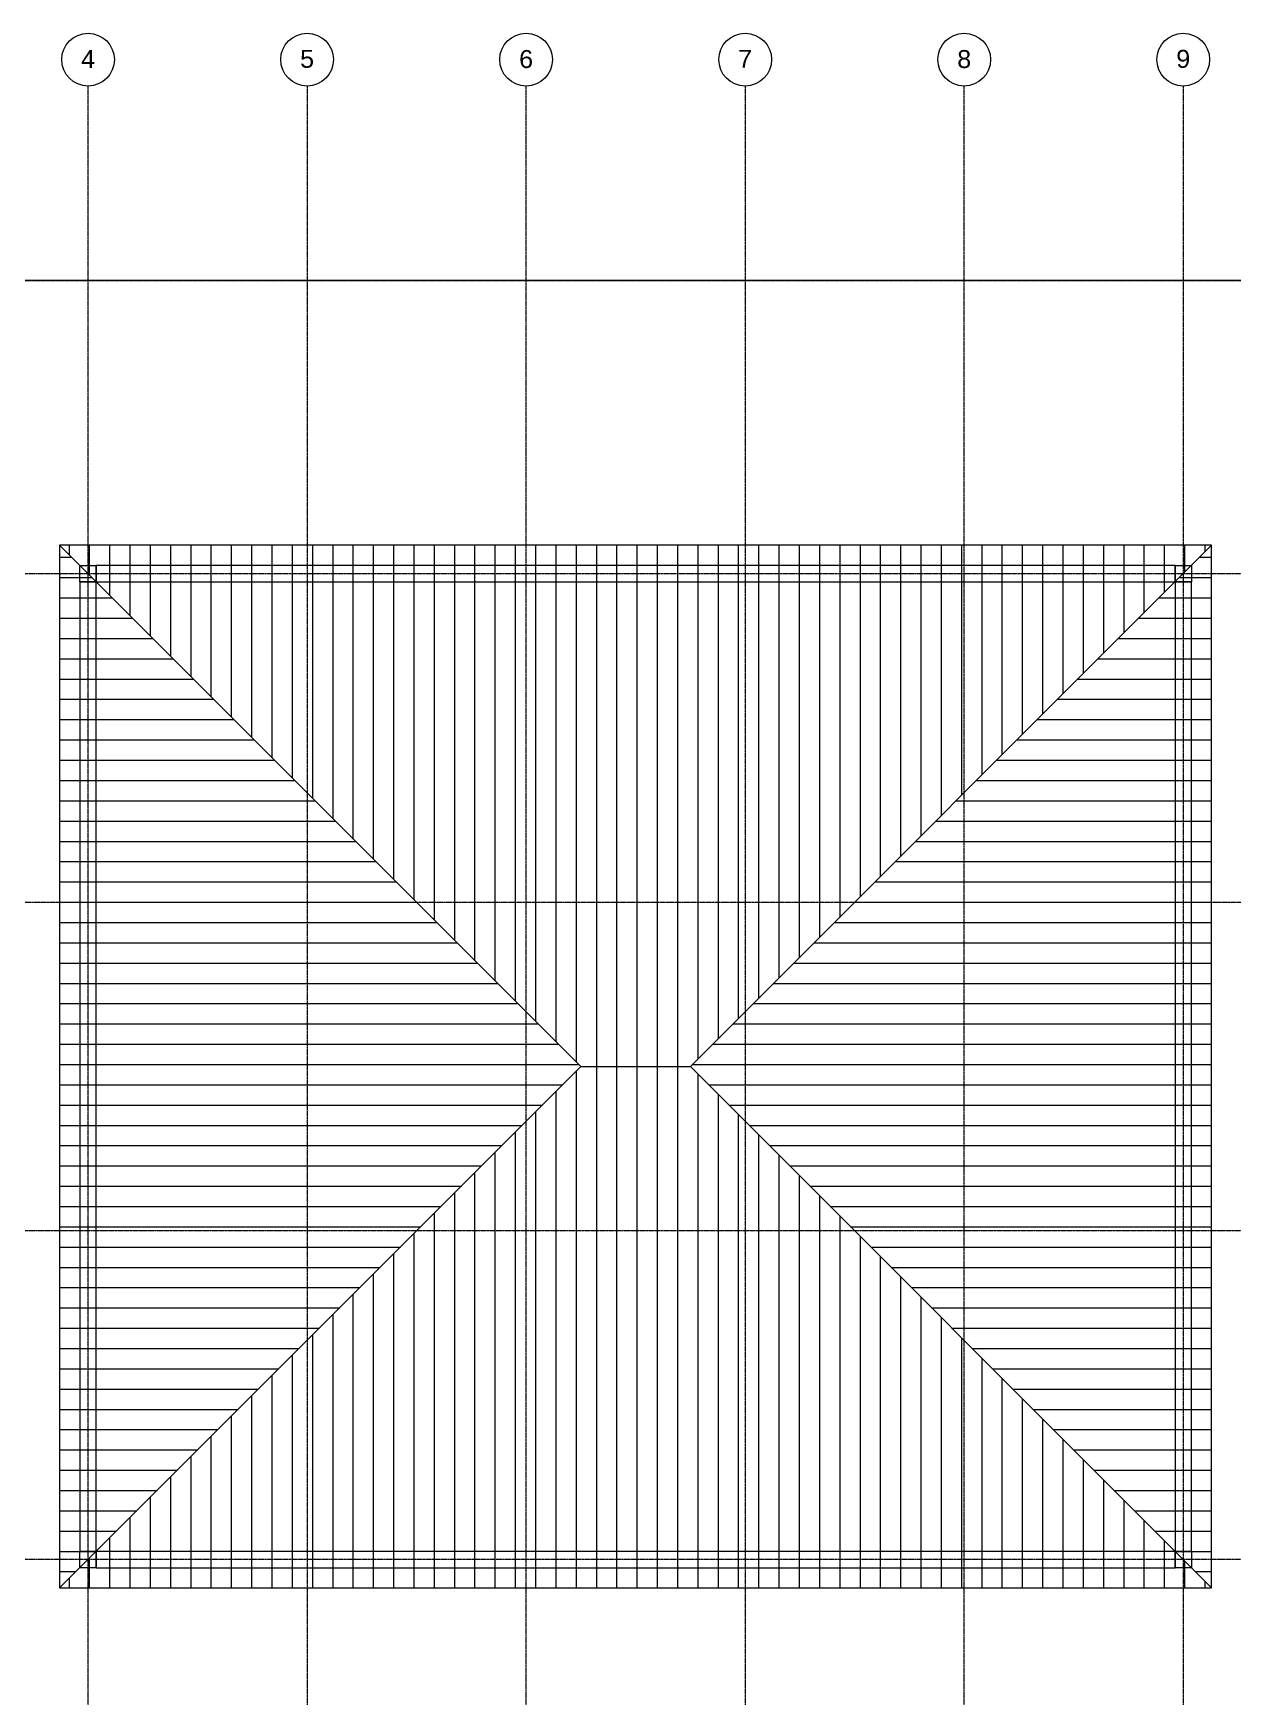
# Model space of a CAD drawing. Header units: millimetres. Extents: x -309577 to 26510, y -302335 to 26695.
# Drawn here: x -278389 to -248819, y -275583 to -234583 of the extents above; entities that cross this region are included whole.
import ezdxf

# ---------------------------------------------------------------- set-up
doc = ezdxf.new("R2010")
doc.units = ezdxf.units.MM
doc.linetypes.add('Rasterlinie', pattern=[22.225, 12.7, -3.175, 3.175, -3.175])
for name, color, linetype, lineweight in [('A-FLOR-OTLN', 6, 'Continuous', 9), ('A-ROOF', 4, 'Continuous', 9), ('A-ROOF-PATT', 8, 'Continuous', 9), ('S-BEAM', 4, 'Continuous', 9), ('S-COLS', 6, 'Continuous', 9), ('S-GRID', 1, 'Continuous', 9)]:
    doc.layers.add(name, color=color, linetype=linetype, lineweight=lineweight)

# ---------------------------------------------------------------- blocks, each defined once
blk = doc.blocks.new('STB Stütze - rechteckig - STB 40 x 40-388336-Ebene 2')
at = {"layer": 'S-COLS'}
for p, q in [((-200, 200), (200, 200)), ((-200, -200), (-200, 200)), ((200, 200), (200, -200)), ((200, -200), (-200, -200))]:
    blk.add_line(p, q, dxfattribs=at)
blk = doc.blocks.new('STB Unterzug - STB 40 x 80-383416-Ebene 2')
at = {"layer": 'S-BEAM'}
for p, q in [((-13300, -200), (-13300, 200)), ((13300, 200), (-13300, 200)), ((13300, 200), (13300, -200)), ((-13300, -200), (13300, -200))]:
    blk.add_line(p, q, dxfattribs=at)
blk = doc.blocks.new('STB Unterzug - STB 40 x 80-383426-Ebene 2')
at = {"layer": 'S-BEAM'}
for p, q in [((-11950, -200), (-11950, 200)), ((11950, 200), (-11950, 200)), ((11950, 200), (11950, -200)), ((-11950, -200), (11950, -200))]:
    blk.add_line(p, q, dxfattribs=at)
blk = doc.blocks.new('Raster - Rasterbeschriftung-194804-Ebene 2')
at = {"layer": 'S-GRID'}
blk.add_circle((0, 0), 6.5, dxfattribs=at)

msp = doc.modelspace()

# ---------------------------------------------------------------- hatches: boundary and pattern name
at = {"layer": 'A-ROOF-PATT'}
h = msp.add_hatch(dxfattribs=at)
h.set_pattern_fill('FP_150', color=256, style=0, pattern_type=2)
h.set_pattern_definition([(270, (0, -1671.1), (500, 3e-14), [])])
h.paths.add_polyline_path([(-262189, -260053), (-249339, -247203), (-277739, -247203), (-264889, -260053)], flags=0)
h = msp.add_hatch(dxfattribs=at)
h.set_pattern_fill('FP_151', color=256, style=0, pattern_type=2)
h.set_pattern_definition([(0, (-2316.44, 0), (0, 500), [])])
h.paths.add_polyline_path([(-277739, -272903), (-264889, -260053), (-277739, -247203)], flags=0)
h = msp.add_hatch(dxfattribs=at)
h.set_pattern_fill('FP_152', color=256, style=0, pattern_type=2)
h.set_pattern_definition([(180, (-1687.3, 0), (-6e-14, -500), [])])
h.paths.add_polyline_path([(-249339, -272903), (-249339, -247203), (-262189, -260053), (-257599, -264643)], flags=0)
h = msp.add_hatch(dxfattribs=at)
h.set_pattern_fill('FP_153', color=256, style=0, pattern_type=2)
h.set_pattern_definition([(90, (0, -2279.7), (-500, 3e-14), [])])
h.paths.add_polyline_path([(-249339, -272903), (-262189, -260053), (-264889, -260053), (-277739, -272903), (-257599, -272903)], flags=0)

# ---------------------------------------------------------------- linework, layer by layer
at = {"layer": 'A-FLOR-OTLN'}
msp.add_line((-244679, -240678), (-282399, -240678), dxfattribs=at)
at = {"layer": 'A-ROOF'}
for p, q in [((-249339, -247203), (-277739, -247203)), ((-277739, -247203), (-277739, -272903)), ((-277739, -247203), (-264889, -260053)), ((-262189, -260053), (-249339, -247203)), ((-249339, -272903), (-249339, -247203)), ((-277739, -272903), (-264889, -260053)), ((-264889, -260053), (-262189, -260053)), ((-262189, -260053), (-249339, -272903)), ((-277739, -272903), (-249339, -272903))]:
    msp.add_line(p, q, dxfattribs=at)
at = {"layer": 'S-GRID', "linetype": 'Rasterlinie'}
for p, q in [((-277039, -296483), (-277039, -235883)), ((-271639, -235883), (-271639, -296483)), ((-266239, -296483), (-266239, -235883)), ((-260839, -235883), (-260839, -296483)), ((-255439, -296483), (-255439, -235883)), ((-250039, -235883), (-250039, -296483)), ((-297439, -240673), (-175468, -240673)), ((-175468, -247903), (-297439, -247903)), ((-297439, -256003), (-175468, -256003)), ((-175468, -264103), (-297439, -264103)), ((-175468, -272203), (-297439, -272203))]:
    msp.add_line(p, q, dxfattribs=at)

# ---------------------------------------------------------------- block references
at = {"layer": 'S-BEAM'}
for name, p, rotation in [('STB Unterzug - STB 40 x 80-383416-Ebene 2', (-263539, -247903), 180), ('STB Unterzug - STB 40 x 80-383426-Ebene 2', (-277039, -260053), 269.9999999999999), ('STB Unterzug - STB 40 x 80-383426-Ebene 2', (-250039, -260053), 89.99999999999993), ('STB Unterzug - STB 40 x 80-383416-Ebene 2', (-263539, -272203), 180)]:
    msp.add_blockref(name, p, dxfattribs=dict(at, rotation=rotation))
at = {"layer": 'S-COLS'}
for p in [(-277039, -247903), (-250039, -247903), (-277039, -272203), (-250039, -272203)]:
    msp.add_blockref('STB Stütze - rechteckig - STB 40 x 40-388336-Ebene 2', p, dxfattribs=at)
at = {"layer": 'S-GRID', "xscale": 99.99999999999993, "yscale": 99.99999999999993, "zscale": 99.99999999999993}
for p in [(-277039, -235233), (-266239, -235233), (-255439, -235233)]:
    msp.add_blockref('Raster - Rasterbeschriftung-194804-Ebene 2', p, dxfattribs=at)
at = {"layer": 'S-GRID', "xscale": 99.99999999999993, "yscale": 99.99999999999993, "zscale": 99.99999999999993, "rotation": 180}
for p in [(-271639, -235233), (-260839, -235233), (-250039, -235233)]:
    msp.add_blockref('Raster - Rasterbeschriftung-194804-Ebene 2', p, dxfattribs=at)

# ---------------------------------------------------------------- next in the draw order: texts
at = {"layer": 'S-GRID', "char_height": 442.59, "width": 410.36, "attachment_point": 2, "line_spacing_factor": 0.938532, "bg_fill": 3, "box_fill_scale": 1.25, "bg_fill_color": 0, "bg_fill_transparency": 0}
for s, insert in [('\\fArial|b0|i0|c0|p34|;4', (-277039, -234997)), ('\\fArial|b0|i0|c0|p34|;5', (-271639, -234992)), ('\\fArial|b0|i0|c0|p34|;6', (-266239, -234997)), ('\\fArial|b0|i0|c0|p34|;7', (-260839, -234992)), ('\\fArial|b0|i0|c0|p34|;8', (-255439, -234997)), ('\\fArial|b0|i0|c0|p34|;9', (-250039, -234992))]:
    msp.add_mtext(s, dxfattribs=dict(at, insert=insert))

doc.saveas('drawing.dxf')
